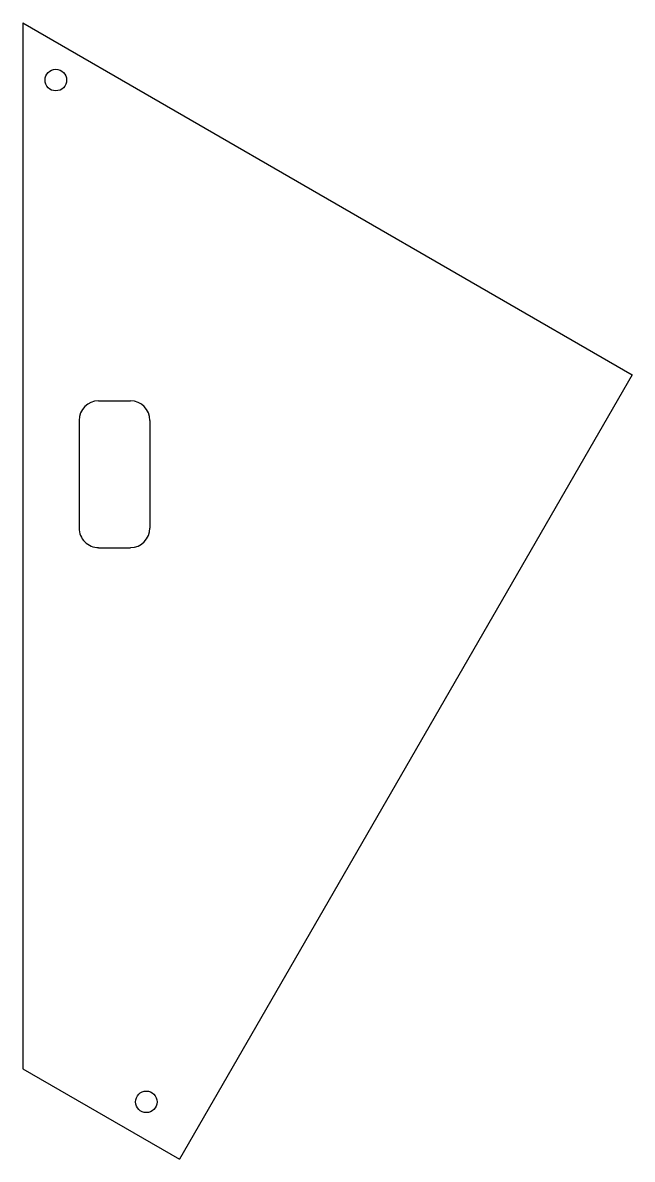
# Model space of a CAD drawing. Extents: x -16 to 46, y -48 to 68.
import ezdxf

# ---------------------------------------------------------------- set-up
doc = ezdxf.new("R2010")
doc.units = 0
doc.layers.add('VISIBLE', color=7, linetype='CONTINUOUS')

msp = doc.modelspace()

# ---------------------------------------------------------------- linework, layer by layer
at = {"layer": 'VISIBLE'}
for p, q in [((-16, 67.87), (-16, -38.95)), ((-16, 67.87), (46.25, 31.92)), ((46.25, 31.92), (0, -48.19)), ((-8.25, 29.26), (-5, 29.26)), ((-10.25, 27.26), (-10.25, 16.27)), ((-3, 16.27), (-3, 27.26)), ((-8.25, 14.26), (-5, 14.26)), ((-16, -38.95), (0, -48.19))]:
    msp.add_line(p, q, dxfattribs=at)
for centre in [(-12.62, 62.01), (-3.38, -42.33)]:
    msp.add_circle(centre, 1.1, dxfattribs=at)
for centre, major_axis, start_param, end_param in [((-8.25, 27.26), (0, -2), 3.141593, 4.712389), ((-5, 27.26), (0, 2), 4.712389, 6.283185), ((-8.25, 16.27), (0, 2), 1.570796, 3.141593), ((-5, 16.27), (0, -2), 0, 1.570796)]:
    msp.add_ellipse(centre, major_axis=major_axis, ratio=0.99916, start_param=start_param, end_param=end_param, dxfattribs=at)

doc.saveas('drawing.dxf')
